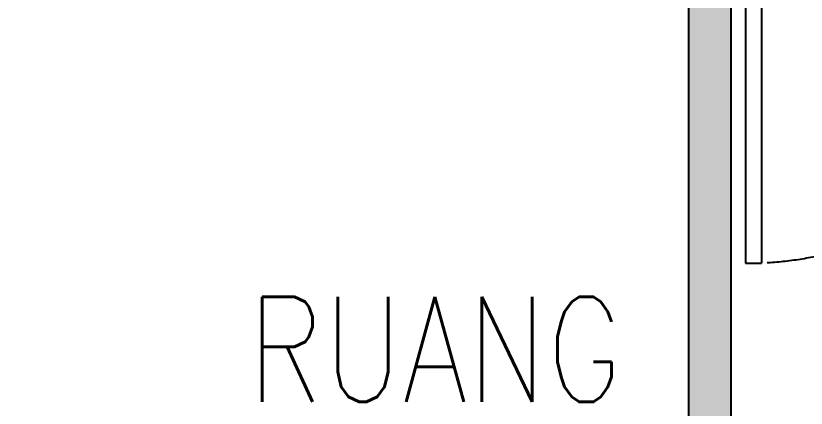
# Model space of a CAD drawing. Header units: inches. Extents: x -106706990 to 300603, y -86718466 to 1728185.
# Drawn here: x 139556 to 141437, y 23385 to 24319 of the extents above; entities that cross this region are included whole.
import ezdxf
from ezdxf.enums import TextEntityAlignment as Align

# ---------------------------------------------------------------- set-up
doc = ezdxf.new("R2010")
doc.units = ezdxf.units.IN
doc.header["$MEASUREMENT"] = 0
doc.linetypes.add('DASHDOT', pattern=[1, 0.5, -0.25, 0, -0.25])
for name, color, linetype in [('A-DOOR', 9, 'Continuous'), ('A-HATCH', 8, 'Continuous'), ('A-PARTITION', 4, 'Continuous'), ('A-ROOMSYM', 3, 'Continuous')]:
    doc.layers.add(name, color=color, linetype=linetype)
doc.styles.add('style1', font='romans.shx', dxfattribs={"height": 750})

# ---------------------------------------------------------------- blocks, each defined once
blk = doc.blocks.new('A$C4F656F16')
at = {"layer": 'A-DOOR', "color": 8}
for p, q in [((35, 100), (35, 877.1)), ((35, 877.1), (73, 877.1)), ((73, 100), (73, 877.1)), ((35, 100), (73, 100))]:
    blk.add_line(p, q, dxfattribs=at)
at = {"layer": 'A-DOOR', "color": 8, "linetype": 'Continuous'}
for p, q in [((0, 100), (35, 100)), ((0, 100), (0, 100)), ((0, 100), (0, 0)), ((0, 100), (0, 100)), ((35, 100), (35, 50)), ((900, 100), (865, 100)), ((865, 100), (865, 50)), ((900, 100), (900, 100)), ((900, 100), (900, 0)), ((900, 100), (900, 100)), ((35, 50), (50, 50)), ((50, 50), (50, 0)), ((865, 50), (850, 50)), ((850, 50), (850, 0)), ((0, 0), (50, 0)), ((900, 0), (850, 0))]:
    blk.add_line(p, q, dxfattribs=at)
at = {"layer": 'A-DOOR', "color": 8, "linetype": 'DASHDOT', "ltscale": 500}
blk.add_arc((35, 48), 830, 0.1381, 87.3759, dxfattribs=at)

msp = doc.modelspace()

# ---------------------------------------------------------------- hatches: boundary and pattern name
at = {"layer": 'A-HATCH'}
h = msp.add_hatch(dxfattribs=at)
h.set_pattern_fill('DOTS', color=8, scale=800)
h.set_pattern_definition([(0, (114889.653, -264791.58), (25, 50), [0, -50])])
h.paths.add_polyline_path([(141257.8, 24609.7), (141157.8, 24609.7), (141157.8, 24459.7), (141257.8, 24459.7), (141257.8, 24509.7)])
h.paths.add_polyline_path([(141157.8, 22559.7), (138657.8, 22559.7), (138657.8, 20109.7), (138707.8, 20109.7), (138707.8, 22459.7), (141257.8, 22459.7), (141257.8, 24459.7), (141157.8, 24459.7)])
h.paths.add_polyline_path([(138657.8, 22559.7), (138607.8, 22559.7), (138607.8, 20109.7), (138657.8, 20109.7)])
h.paths.add_polyline_path([(143332.8, 24609.7), (143332.8, 24509.7), (143382.8, 24509.7), (143382.8, 24609.7)])
h.paths.add_polyline_path([(142982.8, 24509.7), (142982.8, 24609.7), (142157.8, 24609.7), (142157.8, 24509.7)])

# ---------------------------------------------------------------- linework, layer by layer
at = {"layer": 'A-PARTITION', "color": 8}
for p, q in [((141157.8, 22559.7), (141157.8, 24609.7)), ((141257.8, 22459.7), (141257.8, 24509.7))]:
    msp.add_line(p, q, dxfattribs=at)

# ---------------------------------------------------------------- block references
at = {"layer": 'A-DOOR', "color": 8, "xscale": -1, "rotation": 180}
msp.add_blockref('A$C4F656F16', (141257.4, 24607.4), dxfattribs=at)

# ---------------------------------------------------------------- texts
at = {"layer": 'A-ROOMSYM', "color": 8, "style": 'style1', "width": 0.8}
msp.add_text('RUANG', height=250, dxfattribs=at).set_placement((140553.4, 23400.2), align=Align.CENTER)

doc.saveas('drawing.dxf')
